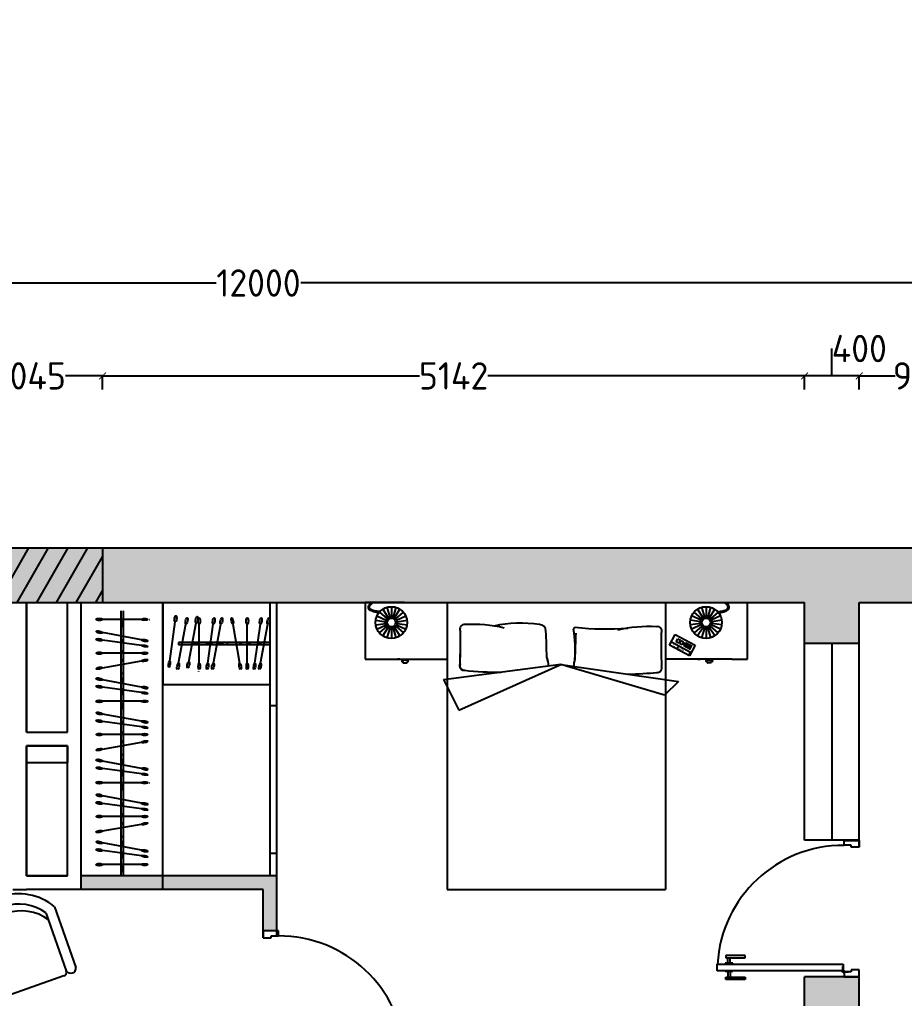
# Model space of a CAD drawing. Header units: inches. Extents: x -59797 to 874375, y -412711 to 5867.
# Drawn here: x -53303 to -46822, y -48256 to -41089 of the extents above; entities that cross this region are included whole.
import ezdxf

# ---------------------------------------------------------------- set-up
doc = ezdxf.new("R2010")
doc.units = ezdxf.units.IN
doc.header["$MEASUREMENT"] = 0
doc.layers.add('freecads.com', color=7, linetype='Continuous')
doc.styles.get("Standard").update_dxf_attribs({"font": 'GOST Common.ttf'})
doc.dimstyles.new('Copy of Standard', dxfattribs={"dimtxt": 120, "dimasz": 50, "dimexe": 0.18, "dimexo": 0.0625, "dimgap": 0.09, "dimtad": 0, "dimtih": 1, "dimtoh": 1, "dimdec": 0, "dimzin": 0, "dimdsep": 46, "dimtxsty": 'Standard', "dimblk": 'ARCHTICK', "dimcen": 0.09, "dimclrd": 250, "dimadec": 0, "dimazin": 0, "dimtfac": 1, "dimtdec": 0, "dimtofl": 0, "dimtmove": 0, "dimatfit": 3, "dimldrblk": 'ARCHTICK', "dimfxl": 100, "dimfxlon": 1, "dimtolj": 1, "dimtzin": 0, "dimarcsym": 0})

# ---------------------------------------------------------------- blocks, each defined once
blk = doc.blocks.new('_ArchTick')
at = {"color": 0, "linetype": 'ByBlock', "const_width": 0.15}
blk.add_lwpolyline([(-0.5, -0.5), (0.5, 0.5)], dxfattribs=at)
blk = doc.blocks.new('*D70')
at = {"color": 0, "lineweight": -2, "transparency": 16777216}
for p, q in [((-47153.5, -43797.8), (-47153.5, -43697.6)), ((-46245.9, -43797.8), (-46245.9, -43697.6))]:
    blk.add_line(p, q, dxfattribs=at)
at = {"color": 250, "lineweight": -2, "transparency": 16777216}
for p, q in [((-47153.5, -43697.8), (-46889.8, -43697.8)), ((-46245.9, -43697.8), (-46509.6, -43697.8))]:
    blk.add_line(p, q, dxfattribs=at)
at = {"layer": 'Defpoints', "color": 0, "transparency": 16777216}
for p in [(-47153.5, -43697.8), (-46245.9, -44957.8), (-47153.5, -45357.8)]:
    blk.add_point(p, dxfattribs=at)
at = {"color": 250, "lineweight": -2, "transparency": 16777216, "xscale": 50, "yscale": 50, "zscale": 50, "rotation": 180}
blk.add_blockref('_ArchTick', (-47153.5, -43697.8), dxfattribs=at)
at = {"color": 250, "lineweight": -2, "transparency": 16777216, "xscale": 50, "yscale": 50, "zscale": 50}
blk.add_blockref('_ArchTick', (-46245.9, -43697.8), dxfattribs=at)
at = {"color": 0, "transparency": 16777216, "insert": (-46699.7, -43697.8), "char_height": 200, "attachment_point": 5}
blk.add_mtext('\\A1;908', dxfattribs=at)
blk = doc.blocks.new('*D71')
at = {"color": 250, "lineweight": -2, "transparency": 16777216}
for p, q in [((-47353.5, -43697.8), (-47353.5, -43497.6)), ((-47353.5, -43497.6), (-47353.3, -43497.6)), ((-47153.5, -43697.8), (-47553.5, -43697.8))]:
    blk.add_line(p, q, dxfattribs=at)
at = {"color": 0, "lineweight": -2, "transparency": 16777216}
for p, q in [((-47553.5, -43797.8), (-47553.5, -43697.6)), ((-47153.5, -43797.8), (-47153.5, -43697.6))]:
    blk.add_line(p, q, dxfattribs=at)
at = {"layer": 'Defpoints', "color": 0, "transparency": 16777216}
for p in [(-47553.5, -43697.8), (-47553.5, -45357.8), (-47153.5, -45357.8)]:
    blk.add_point(p, dxfattribs=at)
at = {"color": 250, "lineweight": -2, "transparency": 16777216, "xscale": 50, "yscale": 50, "zscale": 50, "rotation": 180}
blk.add_blockref('_ArchTick', (-47553.5, -43697.8), dxfattribs=at)
at = {"color": 250, "lineweight": -2, "transparency": 16777216, "xscale": 50, "yscale": 50, "zscale": 50}
blk.add_blockref('_ArchTick', (-47153.5, -43697.8), dxfattribs=at)
at = {"color": 0, "transparency": 16777216, "insert": (-47153.2, -43497.6), "char_height": 200, "attachment_point": 5}
blk.add_mtext('\\A1;400', dxfattribs=at)
blk = doc.blocks.new('*D72')
at = {"color": 0, "lineweight": -2, "transparency": 16777216}
for p, q in [((-52695.3, -43797.8), (-52695.3, -43697.6)), ((-47553.5, -43797.8), (-47553.5, -43697.6))]:
    blk.add_line(p, q, dxfattribs=at)
at = {"color": 250, "lineweight": -2, "transparency": 16777216}
for p, q in [((-52695.3, -43697.8), (-50374.5, -43697.8)), ((-47553.5, -43697.8), (-49874.3, -43697.8))]:
    blk.add_line(p, q, dxfattribs=at)
at = {"layer": 'Defpoints', "color": 0, "transparency": 16777216}
for p in [(-52695.3, -43697.8), (-52695.3, -44957.8), (-47553.5, -45357.8)]:
    blk.add_point(p, dxfattribs=at)
at = {"color": 250, "lineweight": -2, "transparency": 16777216, "xscale": 50, "yscale": 50, "zscale": 50, "rotation": 180}
blk.add_blockref('_ArchTick', (-52695.3, -43697.8), dxfattribs=at)
at = {"color": 250, "lineweight": -2, "transparency": 16777216, "xscale": 50, "yscale": 50, "zscale": 50}
blk.add_blockref('_ArchTick', (-47553.5, -43697.8), dxfattribs=at)
at = {"color": 0, "transparency": 16777216, "insert": (-50124.4, -43697.8), "char_height": 200, "attachment_point": 5}
blk.add_mtext('\\A1;5142', dxfattribs=at)
blk = doc.blocks.new('*D73')
at = {"color": 0, "lineweight": -2, "transparency": 16777216}
for p, q in [((-53740.6, -43797.8), (-53740.6, -43697.6)), ((-52695.3, -43797.8), (-52695.3, -43697.6))]:
    blk.add_line(p, q, dxfattribs=at)
at = {"color": 250, "lineweight": -2, "transparency": 16777216}
for p, q in [((-53740.6, -43697.8), (-53468, -43697.8)), ((-52695.3, -43697.8), (-52967.8, -43697.8))]:
    blk.add_line(p, q, dxfattribs=at)
at = {"layer": 'Defpoints', "color": 0, "transparency": 16777216}
for p in [(-53740.6, -43697.8), (-53740.6, -44957.8), (-52695.3, -44957.8)]:
    blk.add_point(p, dxfattribs=at)
at = {"color": 250, "lineweight": -2, "transparency": 16777216, "xscale": 50, "yscale": 50, "zscale": 50, "rotation": 180}
blk.add_blockref('_ArchTick', (-53740.6, -43697.8), dxfattribs=at)
at = {"color": 250, "lineweight": -2, "transparency": 16777216, "xscale": 50, "yscale": 50, "zscale": 50}
blk.add_blockref('_ArchTick', (-52695.3, -43697.8), dxfattribs=at)
at = {"color": 0, "transparency": 16777216, "insert": (-53217.9, -43697.8), "char_height": 200, "attachment_point": 5}
blk.add_mtext('\\A1;1045', dxfattribs=at)
blk = doc.blocks.new('*D87')
at = {"color": 0, "lineweight": -2, "transparency": 16777216}
for p, q in [((-57553.5, -43117.7), (-57553.5, -43017.5)), ((-45553.5, -43117.7), (-45553.5, -43017.5))]:
    blk.add_line(p, q, dxfattribs=at)
at = {"color": 250, "lineweight": -2, "transparency": 16777216}
for p, q in [((-57553.5, -43017.7), (-51863.6, -43017.7)), ((-45553.5, -43017.7), (-51243.4, -43017.7))]:
    blk.add_line(p, q, dxfattribs=at)
at = {"layer": 'Defpoints', "color": 0, "transparency": 16777216}
for p in [(-45553.5, -43017.7), (-57553.5, -44957.8), (-45553.5, -44957.8)]:
    blk.add_point(p, dxfattribs=at)
at = {"color": 250, "lineweight": -2, "transparency": 16777216, "xscale": 50, "yscale": 50, "zscale": 50, "rotation": 180}
blk.add_blockref('_ArchTick', (-57553.5, -43017.7), dxfattribs=at)
at = {"color": 250, "lineweight": -2, "transparency": 16777216, "xscale": 50, "yscale": 50, "zscale": 50}
blk.add_blockref('_ArchTick', (-45553.5, -43017.7), dxfattribs=at)
at = {"color": 0, "transparency": 16777216, "insert": (-51553.5, -43017.7), "char_height": 200, "attachment_point": 5}
blk.add_mtext('\\A1;12000', dxfattribs=at)

msp = doc.modelspace()

# ---------------------------------------------------------------- hatches: boundary and pattern name
at = {"true_color": 0x636466}
h = msp.add_hatch(dxfattribs=at)
h.set_pattern_fill('ANSI31', color=251, scale=1000, angle=15)
h.set_pattern_definition([(60, (-131655.43, -14201.34), (-108.25318, 62.5), [])])
h.paths.add_polyline_path([(-41239.7, -39303.8), (-41768.7, -39303.8), (-42285, -39303.8), (-42285, -39703.8), (-41239.7, -39703.8)])
h.paths.add_polyline_path([(-48159.5, -53234.2), (-48155.2, -53233), (-48151.8, -53232.6), (-48147.8, -53232.5), (-48143.4, -53232.7), (-48138.9, -53233.3), (-48134.4, -53234.2), (-48130.1, -53235.4), (-48126.1, -53236.9), (-48121, -53239.3), (-48117, -53242.9), (-48116.7, -53246.2), (-48119.1, -53248), (-48121.6, -53249), (-48124.8, -53249.6), (-48128.5, -53249.9), (-48132.7, -53249.8), (-48137.2, -53249.4), (-48141.7, -53248.6), (-48146.2, -53247.6), (-48150.3, -53246.2), (-48155.9, -53243.9), (-48160.7, -53240.4), (-48161.9, -53237)])
edge = h.paths.add_edge_path()
edge.add_arc((-41369.7, -53365.3), 24.6, 180, 204.4618)
edge.add_arc((-41369.7, -53385.7), 24.6, 155.5382, 180)
edge.add_line((-41394.3, -53385.7), (-41394.3, -53365.3))
edge = h.paths.add_edge_path()
edge.add_arc((-41369.7, -53385.7), 24.6, 0, 24.4618)
edge.add_arc((-41369.7, -53365.3), 24.6, 335.5382, 360)
edge.add_line((-41345, -53365.3), (-41345, -53385.7))
at = {"true_color": 0x939598}
h = msp.add_hatch(color=252, dxfattribs=at)
h.dxf.hatch_style = 1
h.paths.add_polyline_path([(-53740.6, -44957.8), (-57153.5, -44957.8), (-57153.5, -45357.8), (-53740.6, -45357.8)])
h.paths.add_polyline_path([(-57153.5, -44957.8), (-57553.5, -44957.8), (-57553.5, -47924.2), (-57442.6, -47924.2), (-57153.5, -47924.2), (-57153.5, -45357.8)])
h.paths.add_polyline_path([(-57153.5, -49107.8), (-57153.5, -48924.2), (-57553.5, -48924.2), (-57553.5, -51257.8), (-53653.5, -51257.8), (-53653.5, -53357.8), (-53253.5, -53357.8), (-53253.5, -50007.8), (-53253.5, -49907.8), (-53253.5, -48957.8), (-53353.5, -48957.8), (-53353.5, -49255.1), (-53353.5, -50857.8), (-57153.5, -50857.8)])
h.paths.add_polyline_path([(-56053.5, -47357.8), (-56753.5, -47357.8), (-56753.5, -47457.8), (-56053.5, -47457.8)])
h.paths.add_polyline_path([(-47266, -53357.8), (-48632.6, -53357.8), (-49020.5, -53357.8), (-52695.3, -53357.8), (-52695.3, -53757.8), (-47266, -53757.8)])
h.paths.add_polyline_path([(-49952.3, -51312.5), (-50052.3, -51312.5), (-50052.3, -53357.8), (-49952.3, -53357.8)])
h.paths.add_polyline_path([(-51418.9, -50018.6), (-51518.9, -50018.6), (-51518.9, -50072.8), (-53253.5, -50072.8), (-53253.5, -50172.8), (-51418.9, -50172.8)])
h.paths.add_polyline_path([(-47553.5, -48857.8), (-51418.9, -48857.8), (-51418.9, -48760.8), (-51518.9, -48760.8), (-51518.9, -49020.3), (-51418.9, -49020.3), (-51418.9, -48995.8), (-51418.9, -48957.8), (-47553.5, -48957.8)])
h.paths.add_polyline_path([(-47153.5, -48557.8), (-47153.5, -48097.1), (-47264.4, -48097.1), (-47553.5, -48097.1), (-47553.5, -48857.8), (-47553.5, -48957.8), (-47153.5, -48957.8)])
h = msp.add_hatch(color=252, dxfattribs=at)
h.dxf.hatch_style = 1
h.paths.add_polyline_path([(-52695.3, -44957.8), (-53653.5, -44957.8), (-53740.6, -44957.8), (-53740.6, -45357.8), (-53653.5, -45357.8), (-52695.3, -45357.8)])
at = {"true_color": 0x636466}
h = msp.add_hatch(dxfattribs=at)
h.set_pattern_fill('ANSI31', color=251, scale=1000, angle=15)
h.set_pattern_definition([(60, (-57159.88, -28255.32), (-108.2532, 62.5), [])])
h.paths.add_polyline_path([(-52695.3, -44957.8), (-53653.5, -44957.8), (-53740.6, -44957.8), (-53740.6, -45357.8), (-53653.5, -45357.8), (-52695.3, -45357.8)])
at = {"true_color": 0x939598}
h = msp.add_hatch(color=252, dxfattribs=at)
h.dxf.hatch_style = 1
h.paths.add_polyline_path([(-52695.3, -44957.8), (-52695.3, -45357.8), (-47553.5, -45357.8), (-47553.5, -45655.6), (-47153.5, -45655.6), (-47153.5, -45357.8), (-46245.9, -45357.8), (-46245.9, -44957.8)])
h = msp.add_hatch(color=252, dxfattribs=at)
h.dxf.hatch_style = 1
h.paths.add_polyline_path([(-51418.9, -47357.8), (-52253.5, -47357.8), (-52253.5, -47457.8), (-51518.9, -47457.8), (-51518.9, -47762.4), (-51418.9, -47762.4)])
h.paths.add_polyline_path([(-52253.5, -47357.8), (-52853.5, -47357.8), (-52853.5, -47457.8), (-52253.5, -47457.8)])

# ---------------------------------------------------------------- linework, layer by layer
for p, q in [((-53653.5, -44957.8), (-45553.5, -44957.8)), ((-52695.3, -44957.8), (-52695.3, -45357.8)), ((-53653.5, -45357.8), (-47553.5, -45357.8)), ((-53253.5, -45357.8), (-53253.5, -46307.8)), ((-53253.5, -46307.8), (-53253.5, -45357.8)), ((-52953.5, -46307.8), (-52953.5, -45357.8)), ((-52853.5, -47457.8), (-52853.5, -45357.8)), ((-52253.5, -47457.8), (-52253.5, -45357.8)), ((-50483.2, -45357.8), (-48559.6, -45357.8)), ((-50283.2, -45357.8), (-48359.6, -45357.8)), ((-48359.6, -45357.8), (-47971.7, -45357.8)), ((-47553.5, -47097.1), (-47553.5, -45357.8)), ((-47153.5, -45357.8), (-45653.5, -45357.8)), ((-47153.5, -47148.7), (-47153.5, -45357.8)), ((-50667.7, -45427.8), (-50611.8, -45476.3)), ((-50642.8, -45406.2), (-50602.8, -45468.4)), ((-50612.7, -45392.5), (-50591.9, -45463.5)), ((-50580.1, -45387.8), (-50580.1, -45461.8)), ((-50580.1, -45387.8), (-50580.1, -45461.8)), ((-50547.4, -45392.5), (-50568.2, -45463.5)), ((-50557.4, -45468.4), (-50517.4, -45406.2)), ((-50548.3, -45476.3), (-50492.4, -45427.8)), ((-48306.7, -45476.3), (-48362.6, -45427.8)), ((-48306.7, -45476.3), (-48362.6, -45427.8)), ((-48297.6, -45468.4), (-48337.6, -45406.2)), ((-48297.6, -45468.4), (-48337.6, -45406.2)), ((-48307.6, -45392.5), (-48286.7, -45463.5)), ((-48307.6, -45392.5), (-48286.7, -45463.5)), ((-48274.9, -45387.8), (-48274.9, -45461.8)), ((-48274.9, -45387.8), (-48274.9, -45461.8)), ((-48274.9, -45387.8), (-48274.9, -45461.8)), ((-48274.9, -45387.8), (-48274.9, -45461.8)), ((-48242.2, -45392.5), (-48263.1, -45463.5)), ((-48242.2, -45392.5), (-48263.1, -45463.5)), ((-48212.2, -45406.2), (-48252.2, -45468.4)), ((-48212.2, -45406.2), (-48252.2, -45468.4)), ((-48187.2, -45427.8), (-48243.2, -45476.3)), ((-48187.2, -45427.8), (-48243.2, -45476.3)), ((-50694.9, -45487.3), (-50621.7, -45497.8)), ((-50694.9, -45520.3), (-50621.7, -45509.8)), ((-50685.6, -45455.6), (-50618.3, -45486.3)), ((-50610.5, -45497.1), (-50620.6, -45492.6)), ((-50608.3, -45490.7), (-50619.4, -45488.9)), ((-50563.6, -45477.3), (-50554, -45470.8)), ((-50556, -45484), (-50550, -45474.4)), ((-50541.8, -45486.3), (-50474.6, -45455.6)), ((-50538.5, -45497.8), (-50465.3, -45487.3)), ((-50538.5, -45509.8), (-50465.3, -45520.3)), ((-48316.5, -45497.8), (-48389.7, -45487.3)), ((-48316.5, -45497.8), (-48389.7, -45487.3)), ((-48316.5, -45509.8), (-48389.7, -45520.3)), ((-48316.5, -45509.8), (-48389.7, -45520.3)), ((-48313.1, -45486.3), (-48380.4, -45455.6)), ((-48313.1, -45486.3), (-48380.4, -45455.6)), ((-48298.9, -45484), (-48305, -45474.4)), ((-48298.9, -45484), (-48305, -45474.4)), ((-48291.4, -45477.3), (-48301, -45470.8)), ((-48291.4, -45477.3), (-48301, -45470.8)), ((-48246.6, -45490.7), (-48235.6, -45488.9)), ((-48246.6, -45490.7), (-48235.6, -45488.9)), ((-48244.5, -45497.1), (-48234.4, -45492.6)), ((-48244.5, -45497.1), (-48234.4, -45492.6)), ((-48169.4, -45455.6), (-48236.7, -45486.3)), ((-48169.4, -45455.6), (-48236.7, -45486.3)), ((-48160.1, -45487.3), (-48233.3, -45497.8)), ((-48160.1, -45487.3), (-48233.3, -45497.8)), ((-48160.1, -45520.3), (-48233.3, -45509.8)), ((-48160.1, -45520.3), (-48233.3, -45509.8)), ((-50685.6, -45552), (-50618.3, -45521.2)), ((-50667.7, -45579.7), (-50611.8, -45531.3)), ((-50642.8, -45601.4), (-50602.8, -45539.1)), ((-50591.9, -45544.1), (-50612.7, -45615.1)), ((-50585.7, -45534.4), (-50585.6, -45545.4)), ((-50578.5, -45534.9), (-50581.3, -45545.8)), ((-50580.1, -45545.8), (-50580.1, -45619.8)), ((-50580.1, -45545.8), (-50580.1, -45619.8)), ((-50568.2, -45544.1), (-50547.4, -45615.1)), ((-50557.4, -45539.1), (-50517.4, -45601.4)), ((-50548.3, -45531.3), (-50492.4, -45579.7)), ((-50541.8, -45521.2), (-50474.6, -45552)), ((-48313.1, -45521.2), (-48380.4, -45552)), ((-48313.1, -45521.2), (-48380.4, -45552)), ((-48306.7, -45531.3), (-48362.6, -45579.7)), ((-48306.7, -45531.3), (-48362.6, -45579.7)), ((-48297.6, -45539.1), (-48337.6, -45601.4)), ((-48297.6, -45539.1), (-48337.6, -45601.4)), ((-48286.7, -45544.1), (-48307.6, -45615.1)), ((-48286.7, -45544.1), (-48307.6, -45615.1)), ((-48276.5, -45534.9), (-48273.7, -45545.8)), ((-48276.5, -45534.9), (-48273.7, -45545.8)), ((-48274.9, -45545.8), (-48274.9, -45619.8)), ((-48274.9, -45545.8), (-48274.9, -45619.8)), ((-48274.9, -45545.8), (-48274.9, -45619.8)), ((-48274.9, -45545.8), (-48274.9, -45619.8)), ((-48269.2, -45534.4), (-48269.3, -45545.4)), ((-48269.2, -45534.4), (-48269.3, -45545.4)), ((-48263.1, -45544.1), (-48242.2, -45615.1)), ((-48263.1, -45544.1), (-48242.2, -45615.1)), ((-48212.2, -45601.4), (-48252.2, -45539.1)), ((-48212.2, -45601.4), (-48252.2, -45539.1)), ((-48187.2, -45579.7), (-48243.2, -45531.3)), ((-48187.2, -45579.7), (-48243.2, -45531.3)), ((-48169.4, -45552), (-48236.7, -45521.2)), ((-48169.4, -45552), (-48236.7, -45521.2)), ((-48542.6, -45670.2), (-48500.9, -45591.4)), ((-48542.6, -45670.2), (-48500.9, -45591.4)), ((-48529.6, -45645.7), (-48384.3, -45722.7)), ((-48529.6, -45645.7), (-48384.3, -45722.7)), ((-48500.9, -45591.4), (-48355.5, -45668.5)), ((-48500.9, -45591.4), (-48355.5, -45668.5)), ((-48493.4, -45645.8), (-48481.7, -45623.7)), ((-48493.4, -45645.8), (-48481.7, -45623.7)), ((-48475.1, -45655.6), (-48493.4, -45645.8)), ((-48475.1, -45655.6), (-48493.4, -45645.8)), ((-48481.7, -45623.7), (-48463.3, -45633.4)), ((-48481.7, -45623.7), (-48463.3, -45633.4)), ((-48463.3, -45633.4), (-48475.1, -45655.6)), ((-48463.3, -45633.4), (-48475.1, -45655.6)), ((-48469.8, -45658.4), (-48458, -45636.2)), ((-48469.8, -45658.4), (-48458, -45636.2)), ((-48458, -45636.2), (-48439.6, -45645.9)), ((-48458, -45636.2), (-48439.6, -45645.9)), ((-48439.6, -45645.9), (-48451.4, -45668.1)), ((-48439.6, -45645.9), (-48451.4, -45668.1)), ((-48437.1, -45675.7), (-48425.4, -45653.5)), ((-48437.1, -45675.7), (-48425.4, -45653.5)), ((-48377.4, -45679), (-48425.4, -45653.5)), ((-48377.4, -45679), (-48425.4, -45653.5)), ((-47553.5, -45655.6), (-47153.5, -45655.6)), ((-47353.5, -45655.6), (-47353.5, -47097.1)), ((-48397.3, -45747.3), (-48542.6, -45670.2)), ((-48397.3, -45747.3), (-48542.6, -45670.2)), ((-48451.4, -45668.1), (-48469.8, -45658.4)), ((-48451.4, -45668.1), (-48469.8, -45658.4)), ((-48389.1, -45701.1), (-48437.1, -45675.7)), ((-48389.1, -45701.1), (-48437.1, -45675.7)), ((-48387.1, -45697.3), (-48435.1, -45671.8)), ((-48387.1, -45697.3), (-48435.1, -45671.8)), ((-48385.2, -45693.7), (-48433.2, -45668.3)), ((-48385.2, -45693.7), (-48433.2, -45668.3)), ((-48384, -45691.4), (-48432, -45666)), ((-48384, -45691.4), (-48432, -45666)), ((-48382.6, -45688.8), (-48430.6, -45663.4)), ((-48382.6, -45688.8), (-48430.6, -45663.4)), ((-48381, -45685.8), (-48429, -45660.4)), ((-48381, -45685.8), (-48429, -45660.4)), ((-48378.8, -45681.6), (-48426.8, -45656.1)), ((-48378.8, -45681.6), (-48426.8, -45656.1)), ((-48355.5, -45668.5), (-48397.3, -45747.3)), ((-48355.5, -45668.5), (-48397.3, -45747.3)), ((-50769, -45772.8), (-50285.8, -45772.8)), ((-50518.8, -45772.8), (-50536, -45772.8)), ((-50503.3, -45782.6), (-50503.3, -45788.3)), ((-50459.5, -45780.1), (-50500.8, -45780.1)), ((-50500.8, -45790.8), (-50496.3, -45790.8)), ((-50493.7, -45793.4), (-50493.7, -45797.6)), ((-50488.7, -45772.8), (-50488.7, -45780.1)), ((-50471.6, -45780.1), (-50471.6, -45772.8)), ((-50466.6, -45797.6), (-50466.6, -45790.8)), ((-50466.6, -45790.8), (-50459.5, -45790.8)), ((-50457, -45788.3), (-50457, -45782.6)), ((-48085.9, -45772.8), (-48569.2, -45772.8)), ((-48085.9, -45772.8), (-48569.2, -45772.8)), ((-48336.1, -45772.8), (-48319, -45772.8)), ((-48336.1, -45772.8), (-48319, -45772.8)), ((-48275.5, -45788.3), (-48275.5, -45782.6)), ((-48275.5, -45788.3), (-48275.5, -45782.6)), ((-48273, -45780.1), (-48231.7, -45780.1)), ((-48273, -45780.1), (-48231.7, -45780.1)), ((-48265.9, -45790.8), (-48273, -45790.8)), ((-48265.9, -45790.8), (-48273, -45790.8)), ((-48265.9, -45797.6), (-48265.9, -45790.8)), ((-48265.9, -45797.6), (-48265.9, -45790.8)), ((-48260.9, -45780.1), (-48260.9, -45772.8)), ((-48260.9, -45780.1), (-48260.9, -45772.8)), ((-48243.8, -45772.8), (-48243.8, -45780.1)), ((-48243.8, -45772.8), (-48243.8, -45780.1)), ((-48238.8, -45793.4), (-48238.8, -45797.6)), ((-48238.8, -45793.4), (-48238.8, -45797.6)), ((-48231.7, -45790.8), (-48236.2, -45790.8)), ((-48231.7, -45790.8), (-48236.2, -45790.8)), ((-48229.2, -45782.6), (-48229.2, -45788.3)), ((-48229.2, -45782.6), (-48229.2, -45788.3)), ((-50491.2, -45800.1), (-50469.1, -45800.1)), ((-49338.4, -45811.7), (-50199.2, -45924.6)), ((-50085.8, -46145.4), (-49338.4, -45811.7)), ((-48578.5, -46035.4), (-49338.4, -45811.7)), ((-49338.4, -45811.7), (-48477.7, -45934.8)), ((-48241.3, -45800.1), (-48263.4, -45800.1)), ((-48241.3, -45800.1), (-48263.4, -45800.1)), ((-50199.2, -45921.8), (-50085.8, -46145.4)), ((-48477.7, -45934.8), (-48578.5, -46035.4)), ((-53253.5, -46307.8), (-52953.5, -46307.8)), ((-53253.5, -46407.8), (-53253.5, -47357.8)), ((-53253.5, -47357.8), (-53253.5, -46407.8)), ((-52953.5, -47357.8), (-52953.5, -46407.8)), ((-53253.5, -46529.1), (-52953.5, -46529.1)), ((-47153.5, -47097.1), (-47553.5, -47097.1)), ((-53253.5, -47357.8), (-52953.5, -47357.8)), ((-50171.6, -47457.8), (-48571.6, -47457.8)), ((-47153.5, -48557.8), (-47153.5, -48047.2)), ((-47553.5, -48857.8), (-47553.5, -48097.1)), ((-47153.5, -48097.1), (-47553.5, -48097.1))]:
    msp.add_line(p, q)
at = {"color": 7}
for p, q in [((-52253.5, -45357.8), (-52253.5, -45957.8)), ((-51468.9, -47357.8), (-51468.9, -45357.8)), ((-51418.9, -47357.8), (-51418.9, -45357.8)), ((-51418.9, -47357.8), (-51418.9, -45357.8)), ((-50771.6, -45357.8), (-50771.6, -45772.8)), ((-50483.2, -45357.8), (-50771.6, -45357.8)), ((-50171.6, -45357.8), (-50171.6, -46020.3)), ((-50171.6, -45357.8), (-50171.6, -47457.8)), ((-48571.6, -45357.8), (-48571.6, -47457.8)), ((-47971.7, -45772.8), (-47971.7, -45357.8)), ((-50771.6, -45772.8), (-50769, -45772.8)), ((-50771.6, -45772.8), (-50171.6, -45772.8)), ((-50769, -45772.8), (-50769, -45772.8)), ((-48157.3, -45772.8), (-48571.7, -45772.8)), ((-48157.3, -45772.8), (-48571.7, -45772.8)), ((-48085.9, -45772.8), (-47971.7, -45772.8)), ((-48085.9, -45772.8), (-47971.7, -45772.8)), ((-52253.5, -45957.8), (-51468.9, -45957.8)), ((-51468.9, -46111), (-51418.9, -46111)), ((-51468.9, -47192.1), (-51418.9, -47192.1)), ((-52953.5, -47357.8), (-53253.5, -47357.8)), ((-51418.9, -47357.8), (-52853.5, -47357.8)), ((-51418.9, -47799), (-51418.9, -47357.8)), ((-53353.5, -47457.8), (-53253.5, -47457.8)), ((-51518.9, -47457.8), (-53253.5, -47457.8)), ((-51518.9, -47812.4), (-51518.9, -47457.8))]:
    msp.add_line(p, q, dxfattribs=at)
at = {"color": 7, "lineweight": 30}
for p, q in [((-53253.5, -46407.8), (-52953.5, -46407.8)), ((-53253.5, -46407.8), (-53253.5, -46529.1)), ((-52953.5, -46407.8), (-52953.5, -46529.1))]:
    msp.add_line(p, q, dxfattribs=at)
at = {"color": 18, "ltscale": 0.03, "true_color": 0x000000}
for p, q in [((-53046.6, -47585.5), (-52890.4, -48028.8)), ((-52979.5, -48091.9), (-53441.7, -48254.7))]:
    msp.add_line(p, q, dxfattribs=at)
at = {"color": 18, "true_color": 0x000000}
msp.add_line((-53110.2, -47630.7), (-52961.2, -48053.7), dxfattribs=at)
at = {"color": 0}
for points in [[(-51881.1, -45357.8), (-51862.2, -45357.8)], [(-52562.9, -45418.8), (-52562.9, -45562.2)], [(-52544.1, -45418.8), (-52544.1, -45562.2)], [(-52409.3, -45480.9), (-52697, -45480.9)], [(-52562.9, -45495.8), (-52544.1, -45495.8)], [(-52562.9, -45500.7), (-52544.1, -45500.7)], [(-52562.9, -45510.5), (-52544.1, -45510.5)], [(-52203.4, -45786.3), (-52163.8, -45498.7)], [(-52063.6, -45792.8), (-52010.1, -45505.2)], [(-52409.3, -45631.5), (-52697, -45578.1)], [(-52562.9, -45520.3), (-52544.1, -45520.3)], [(-52562.9, -45530.1), (-52544.1, -45530.1)], [(-52562.9, -45562.2), (-52562.9, -46162.2)], [(-52544.1, -45562.2), (-52544.1, -46162.2)], [(-52138.3, -45802.6), (-52084.8, -45515)], [(-51987.6, -45802.6), (-51987.6, -45515)], [(-51923.9, -45802.6), (-51884.3, -45515)], [(-51882.7, -45802.6), (-51829.3, -45515)], [(-51741.3, -45515), (-51692, -45802.6)], [(-51635.5, -45802.6), (-51635.5, -45515)], [(-51579.4, -45802.6), (-51539.8, -45515)], [(-51538.3, -45802.6), (-51484.8, -45515)], [(-52409.3, -45672.7), (-52697, -45633)], [(-52562.9, -45631.8), (-52544.1, -45631.8)], [(-52562.9, -45641.6), (-52544.1, -45641.6)], [(-52068.9, -45649), (-52138.5, -45649)], [(-52138.5, -45649), (-52138.5, -45667.8)], [(-51468.9, -45649), (-52068.9, -45649)], [(-52036.9, -45649), (-52036.9, -45667.8)], [(-52027, -45649), (-52027, -45667.8)], [(-52017.2, -45649), (-52017.2, -45667.8)], [(-52007.4, -45649), (-52007.4, -45667.8)], [(-52002.5, -45649), (-52002.5, -45667.8)], [(-51935.5, -45649), (-51935.5, -45667.8)], [(-51925.5, -45649), (-51925.5, -45667.8)], [(-51913.5, -45649), (-51913.5, -45667.8)], [(-51911.5, -45649), (-51911.5, -45667.8)], [(-51901.5, -45649), (-51901.5, -45667.8)], [(-51895.5, -45649), (-51895.5, -45667.8)], [(-51853.5, -45649), (-51853.5, -45667.8)], [(-51845.5, -45649), (-51845.5, -45667.8)], [(-51836.4, -45649), (-51836.4, -45667.8)], [(-51825.6, -45649), (-51825.6, -45667.8)], [(-51817.6, -45649), (-51817.6, -45667.8)], [(-51782.4, -45649), (-51782.4, -45667.8)], [(-51690.7, -45649), (-51690.7, -45667.8)], [(-51680.9, -45649), (-51680.9, -45667.8)], [(-51623.6, -45649), (-51623.6, -45667.8)], [(-51617, -45649), (-51617, -45667.8)], [(-51548.3, -45649), (-51548.3, -45667.8)], [(-51538.5, -45649), (-51538.5, -45667.8)], [(-52562.9, -45710.3), (-52544.1, -45710.3)], [(-52562.9, -45716.9), (-52544.1, -45716.9)], [(-52068.9, -45667.8), (-52138.5, -45667.8)], [(-51468.9, -45667.8), (-52068.9, -45667.8)], [(-52409.3, -45728.8), (-52697, -45728.8)], [(-52697, -45834.6), (-52409.3, -45785.2)], [(-52562.9, -45774.1), (-52544.1, -45774.1)], [(-52562.9, -45784), (-52544.1, -45784)], [(-52409.3, -45976), (-52697, -45922.5)], [(-52562.9, -45875.6), (-52544.1, -45875.6)], [(-52562.9, -45910.8), (-52544.1, -45910.8)], [(-52562.9, -45918.8), (-52544.1, -45918.8)], [(-52562.9, -45929.6), (-52544.1, -45929.6)], [(-52562.9, -45938.8), (-52544.1, -45938.8)], [(-52409.3, -46017.1), (-52697, -45977.5)], [(-52562.9, -45946.8), (-52544.1, -45946.8)], [(-52562.9, -45988.8), (-52544.1, -45988.8)], [(-52562.9, -45994.8), (-52544.1, -45994.8)], [(-52562.9, -46004.8), (-52544.1, -46004.8)], [(-52562.9, -46006.8), (-52544.1, -46006.8)], [(-52409.3, -46080.9), (-52697, -46080.9)], [(-52562.9, -46018.8), (-52544.1, -46018.8)], [(-52562.9, -46028.8), (-52544.1, -46028.8)], [(-52562.9, -46095.8), (-52544.1, -46095.8)], [(-52562.9, -46100.7), (-52544.1, -46100.7)], [(-52562.9, -46110.5), (-52544.1, -46110.5)], [(-52562.9, -46120.3), (-52544.1, -46120.3)], [(-52562.9, -46130.1), (-52544.1, -46130.1)], [(-52409.3, -46227.2), (-52697, -46173.7)], [(-52409.3, -46268.3), (-52697, -46228.7)], [(-52562.9, -46157.8), (-52562.9, -46757.8)], [(-52562.9, -46227.4), (-52544.1, -46227.4)], [(-52544.1, -46157.8), (-52544.1, -46757.8)], [(-52562.9, -46237.2), (-52544.1, -46237.2)], [(-52409.3, -46324.4), (-52697, -46324.4)], [(-52562.9, -46305.9), (-52544.1, -46305.9)], [(-52562.9, -46312.5), (-52544.1, -46312.5)], [(-52562.9, -46369.8), (-52544.1, -46369.8)], [(-52697, -46430.2), (-52409.3, -46380.8)], [(-52562.9, -46379.6), (-52544.1, -46379.6)], [(-52562.9, -46471.3), (-52544.1, -46471.3)], [(-52562.9, -46506.4), (-52544.1, -46506.4)], [(-52562.9, -46514.4), (-52544.1, -46514.4)], [(-52409.3, -46571.6), (-52697, -46518.2)], [(-52409.3, -46612.8), (-52697, -46573.1)], [(-52562.9, -46525.2), (-52544.1, -46525.2)], [(-52562.9, -46534.4), (-52544.1, -46534.4)], [(-52562.9, -46542.4), (-52544.1, -46542.4)], [(-52562.9, -46584.4), (-52544.1, -46584.4)], [(-52562.9, -46590.4), (-52544.1, -46590.4)], [(-52562.9, -46600.4), (-52544.1, -46600.4)], [(-52562.9, -46602.4), (-52544.1, -46602.4)], [(-52562.9, -46614.4), (-52544.1, -46614.4)], [(-52562.9, -46624.4), (-52544.1, -46624.4)], [(-52409.3, -46676.5), (-52697, -46676.5)], [(-52562.9, -46691.4), (-52544.1, -46691.4)], [(-52562.9, -46696.3), (-52544.1, -46696.3)], [(-52562.9, -46706.1), (-52544.1, -46706.1)], [(-52562.9, -46715.9), (-52544.1, -46715.9)], [(-52562.9, -46725.8), (-52544.1, -46725.8)], [(-52409.3, -46827.2), (-52697, -46773.7)], [(-52562.9, -46757.8), (-52562.9, -47357.8)], [(-52544.1, -46757.8), (-52544.1, -47357.8)], [(-52409.3, -46868.3), (-52697, -46828.7)], [(-52562.9, -46827.4), (-52544.1, -46827.4)], [(-52562.9, -46837.2), (-52544.1, -46837.2)], [(-52409.3, -46924.4), (-52697, -46924.4)], [(-52562.9, -46905.9), (-52544.1, -46905.9)], [(-52562.9, -46912.5), (-52544.1, -46912.5)], [(-52697, -47030.2), (-52409.3, -46980.8)], [(-52562.9, -46969.8), (-52544.1, -46969.8)], [(-52562.9, -46979.6), (-52544.1, -46979.6)], [(-52562.9, -47071.3), (-52544.1, -47071.3)], [(-52409.3, -47171.6), (-52697, -47118.2)], [(-52562.9, -47106.4), (-52544.1, -47106.4)], [(-52562.9, -47114.4), (-52544.1, -47114.4)], [(-52562.9, -47125.2), (-52544.1, -47125.2)], [(-52562.9, -47134.4), (-52544.1, -47134.4)], [(-52562.9, -47142.4), (-52544.1, -47142.4)], [(-52409.3, -47212.8), (-52697, -47173.1)], [(-52562.9, -47184.4), (-52544.1, -47184.4)], [(-52562.9, -47190.4), (-52544.1, -47190.4)], [(-52562.9, -47200.4), (-52544.1, -47200.4)], [(-52562.9, -47202.4), (-52544.1, -47202.4)], [(-52562.9, -47214.4), (-52544.1, -47214.4)], [(-52562.9, -47224.4), (-52544.1, -47224.4)], [(-52409.3, -47276.5), (-52697, -47276.5)], [(-52562.9, -47291.4), (-52544.1, -47291.4)], [(-52562.9, -47296.3), (-52544.1, -47296.3)], [(-52562.9, -47306.1), (-52544.1, -47306.1)], [(-52562.9, -47315.9), (-52544.1, -47315.9)], [(-52562.9, -47325.8), (-52544.1, -47325.8)]]:
    msp.add_lwpolyline(points, dxfattribs=at)
for centre, radius in [((-50580.1, -45503.8), 116), ((-48274.9, -45503.8), 116), ((-48274.9, -45503.8), 116), ((-50580.1, -45503.8), 42), ((-50580.1, -45503.8), 31.1), ((-48274.9, -45503.8), 42), ((-48274.9, -45503.8), 42), ((-48274.9, -45503.8), 31.1), ((-48274.9, -45503.8), 31.1)]:
    msp.add_circle(centre, radius)
for centre, radius, start, end in [((-49633.8, -46438.8), 929.8, 81.47023, 102.10326), ((-49633.8, -46438.8), 929.8, 81.47023, 102.10326), ((-50046, -45551.8), 33.1, 78.72779, 211.6095), ((-50046, -45551.8), 33.1, 78.72779, 211.6095), ((-53486.9, -45651.2), 3412.8, 357.43333, 1.40375), ((-53486, -45652.8), 3412.8, 357.43333, 1.40375), ((-49984.6, -46549.8), 1032, 77.05638, 93.04883), ((-49984.6, -46549.8), 1032, 77.05638, 93.04883), ((-49495.9, -45567), 47.7, 0, 90), ((-49495.9, -45567), 47.7, 0, 90), ((-55118.2, -45847.7), 5676.9, 0.91256, 2.83406), ((-55118.2, -45847.7), 5676.9, 0.91256, 2.83406), ((-49200.7, -45580.4), 52.9, 128.22652, 148.49477), ((-50170.3, -45705), 936.9, 355.87807, 9.3556), ((-43559.6, -45862.8), 5676.9, 177.16594, 179.08744), ((-49006.9, -43347.9), 2202.6, 264.09622, 274.11018), ((-48693.2, -46564.9), 1032, 86.95117, 102.94362), ((-48693.2, -46564.9), 1032, 86.95117, 102.94362), ((-48631.8, -45566.9), 33.1, 328.3905, 101.27221), ((-48631.8, -45566.9), 33.1, 328.3905, 101.27221), ((-45191.8, -45667.9), 3412.8, 178.59625, 182.56667), ((-48484.1, -45690.6), 1.49, 90, 270), ((-48484.1, -45690.6), 1.49, 270, 90), ((-48479.5, -45683.1), 1.49, 90, 270), ((-48479.5, -45683.1), 1.49, 270, 90), ((-48395, -45728.5), 1.49, 90, 270), ((-48395, -45728.5), 1.49, 90, 270), ((-48395, -45728.5), 1.49, 270, 90), ((-48395, -45728.5), 1.49, 270, 90), ((-50500.8, -45782.6), 2.54, 90, 180), ((-50500.8, -45788.3), 2.54, 180, 270), ((-50496.3, -45793.4), 2.54, 0, 90), ((-50491.2, -45797.6), 2.54, 180, 270), ((-50469.1, -45797.6), 2.54, 270, 0), ((-50459.5, -45782.6), 2.54, 0, 90), ((-50459.5, -45788.3), 2.54, 270, 0), ((-49504.2, -45785.4), 68.3, 2.66977, 24.37437), ((-49726.1, -45853.7), 300.1, 5.86257, 18.75888), ((-49111.6, -45819.6), 132.9, 159.16323, 182.37479), ((-49173.6, -45800.6), 68.3, 155.62563, 177.33023), ((-48400.3, -45737.9), 1.49, 90, 270), ((-48400.3, -45737.9), 1.49, 90, 270), ((-48400.3, -45737.9), 1.49, 270, 90), ((-48400.3, -45737.9), 1.49, 270, 90), ((-48273, -45782.6), 2.54, 90, 180), ((-48273, -45782.6), 2.54, 90, 180), ((-48273, -45788.3), 2.54, 180, 270), ((-48273, -45788.3), 2.54, 180, 270), ((-48263.4, -45797.6), 2.54, 180, 270), ((-48263.4, -45797.6), 2.54, 180, 270), ((-48241.3, -45797.6), 2.54, 270, 0), ((-48241.3, -45797.6), 2.54, 270, 0), ((-48236.2, -45793.4), 2.54, 90, 180), ((-48236.2, -45793.4), 2.54, 90, 180), ((-48231.7, -45782.6), 2.54, 0, 90), ((-48231.7, -45782.6), 2.54, 0, 90), ((-48231.7, -45788.3), 2.54, 270, 0), ((-48231.7, -45788.3), 2.54, 270, 0), ((-50046.2, -45817.9), 34.3, 156.10841, 279.65758), ((-50045.3, -45819.5), 34.3, 156.10841, 279.65758), ((-49772.9, -43211.8), 2655.9, 264.11391, 269.91574), ((-49772.9, -43211.8), 2655.9, 264.11391, 269.91574), ((-48904.9, -43226.9), 2655.9, 271.28421, 275.88609), ((-48904.9, -43226.9), 2655.9, 271.28421, 275.88609), ((-48632.5, -45834.6), 34.3, 260.34242, 23.89159), ((-48632.5, -45834.6), 34.3, 260.34242, 23.89159)]:
    msp.add_arc(centre, radius, start, end)
at = {"color": 18, "ltscale": 0.03, "true_color": 0x000000}
for centre, radius, start, end in [((-53308.2, -47896.3), 406.3, 49.91399, 168.89351), ((-52989.5, -48063.7), 30, 289.40375, 19.40375), ((-52928.6, -48033.3), 38.4, 212.08413, 6.72337)]:
    msp.add_arc(centre, radius, start, end, dxfattribs=at)
at = {"color": 18, "true_color": 0x000000}
for centre in [(-53308.2, -47896.3), (-53290.6, -47946.3)]:
    msp.add_arc(centre, 331.3, 53.28562, 165.52187, dxfattribs=at)
at = {"color": 0}
for centre, major_axis, ratio in [((-52719.4, -45480.9), (22.4, 0), 0.343682), ((-52386.9, -45480.9), (22.4, 0), 0.30303), ((-52160.7, -45476.3), (-3.1, -22.4), 0.344848), ((-52080.6, -45492.6), (-4.2, -22.4), 0.342238), ((-52006, -45482.8), (-4.2, -22.4), 0.342238), ((-51987.6, -45492.6), (0, -22.4), 0.343682), ((-51881.2, -45492.6), (-3.1, -22.4), 0.344848), ((-51825.1, -45492.6), (-4.2, -22.4), 0.342238), ((-51745.2, -45492.6), (3.8, -22.4), 0.291091), ((-51635.5, -45492.6), (0, -22.4), 0.343682), ((-51536.7, -45492.6), (-3.1, -22.4), 0.344848), ((-51480.6, -45492.6), (-4.2, -22.4), 0.342238), ((-52719.4, -45573.9), (22.4, -4.2), 0.342238), ((-52719.4, -45630), (22.4, -3.1), 0.344848), ((-52386.9, -45635.7), (22.4, -4.2), 0.321065), ((-52719.4, -45728.8), (22.4, 0), 0.343682), ((-52386.9, -45675.7), (22.4, -3.1), 0.274598), ((-52386.9, -45728.8), (22.4, 0), 0.30303), ((-52386.9, -45781.4), (22.4, 3.8), 0.291091), ((-52206.5, -45808.7), (-3.1, -22.4), 0.274598), ((-52067.8, -45815.2), (-4.2, -22.4), 0.321065), ((-52719.4, -45838.4), (22.4, 3.8), 0.291091), ((-52142.4, -45825), (-4.2, -22.4), 0.321065), ((-51987.6, -45825), (0, -22.4), 0.30303), ((-51927, -45825), (-3.1, -22.4), 0.274598), ((-51886.9, -45825), (-4.2, -22.4), 0.321065), ((-51688.1, -45825), (3.8, -22.4), 0.291091), ((-51635.5, -45825), (0, -22.4), 0.30303), ((-51582.5, -45825), (-3.1, -22.4), 0.274598), ((-51542.4, -45825), (-4.2, -22.4), 0.321065), ((-52719.4, -45918.4), (22.4, -4.2), 0.342238), ((-52719.4, -45974.4), (22.4, -3.1), 0.344848), ((-52386.9, -45980.2), (22.4, -4.2), 0.321065), ((-52386.9, -46020.2), (22.4, -3.1), 0.274598), ((-52719.4, -46080.9), (22.4, 0), 0.343682), ((-52386.9, -46080.9), (22.4, 0), 0.30303), ((-52719.4, -46169.5), (22.4, -4.2), 0.342238), ((-52719.4, -46225.6), (22.4, -3.1), 0.344848), ((-52386.9, -46231.3), (22.4, -4.2), 0.321065), ((-52386.9, -46271.4), (22.4, -3.1), 0.274598), ((-52719.4, -46324.4), (22.4, 0), 0.343682), ((-52386.9, -46377), (22.4, 3.8), 0.291091), ((-52386.9, -46324.4), (22.4, 0), 0.30303), ((-52719.4, -46434.1), (22.4, 3.8), 0.291091), ((-52719.4, -46514), (22.4, -4.2), 0.342238), ((-52719.4, -46570.1), (22.4, -3.1), 0.344848), ((-52386.9, -46575.8), (22.4, -4.2), 0.321065), ((-52386.9, -46615.8), (22.4, -3.1), 0.274598), ((-52719.4, -46676.5), (22.4, 0), 0.343682), ((-52386.9, -46676.5), (22.4, 0), 0.30303), ((-52719.4, -46769.5), (22.4, -4.2), 0.342238), ((-52719.4, -46825.6), (22.4, -3.1), 0.344848), ((-52386.9, -46831.3), (22.4, -4.2), 0.321065), ((-52386.9, -46871.4), (22.4, -3.1), 0.274598), ((-52719.4, -46924.4), (22.4, 0), 0.343682), ((-52386.9, -46924.4), (22.4, 0), 0.30303), ((-52386.9, -46977), (22.4, 3.8), 0.291091), ((-52719.4, -47034.1), (22.4, 3.8), 0.291091), ((-52719.4, -47114), (22.4, -4.2), 0.342238), ((-52719.4, -47170.1), (22.4, -3.1), 0.344848), ((-52386.9, -47175.8), (22.4, -4.2), 0.321065), ((-52386.9, -47215.8), (22.4, -3.1), 0.274598), ((-52719.4, -47276.5), (22.4, 0), 0.343682), ((-52386.9, -47276.5), (22.4, 0), 0.30303)]:
    msp.add_ellipse(centre, major_axis=major_axis, ratio=ratio, dxfattribs=at)
for points, knots in [([(-50669.8, -45430.2), (-50682.4, -45430.3), (-50695.9, -45429.8), (-50724.6, -45420.8), (-50742.6, -45414.1), (-50752.4, -45383), (-50741.6, -45371.7), (-50729.6, -45360.8), (-50727.9, -45359.3), (-50726.2, -45357.8)], [0.0077183, 0.0077183, 0.0077183, 0.0077183, 0.0428867, 0.0428867, 0.0785443, 0.0785443, 0.1084778, 0.1084778, 0.1132873, 0.1132873, 0.1132873, 0.1132873]), ([(-50669.8, -45422.2), (-50675.3, -45422.3), (-50680.8, -45422.2), (-50691.8, -45421.3), (-50697.4, -45420.5), (-50703.7, -45418.9), (-50704.3, -45418.7), (-50705.5, -45418.4), (-50706.2, -45418.2), (-50707, -45417.9), (-50707.2, -45417.9), (-50707.9, -45417.7), (-50708.3, -45417.5), (-50709.2, -45417.3), (-50709.6, -45417.1), (-50711, -45416.7), (-50711.8, -45416.4), (-50714.5, -45415.5), (-50716.3, -45414.8), (-50720.8, -45413), (-50723.5, -45411.8), (-50728.5, -45409), (-50730.8, -45407.5), (-50734.1, -45404.7), (-50735.3, -45403.4), (-50737.4, -45400.8), (-50738.3, -45399.4), (-50739.5, -45397), (-50739.8, -45396.2), (-50740.2, -45395.1), (-50740.2, -45395), (-50740.3, -45394.8), (-50740.3, -45394.6), (-50740.4, -45394.4), (-50740.5, -45394.3), (-50740.5, -45393.9), (-50740.6, -45393.7), (-50740.8, -45393), (-50740.8, -45392.5), (-50741, -45391.1), (-50741, -45390.2), (-50740.8, -45388.3), (-50740.6, -45387.4), (-50740, -45385.4), (-50739.5, -45384.5), (-50738.5, -45382.4), (-50737.9, -45381.4), (-50736.4, -45379.3), (-50735.6, -45378.2), (-50733.2, -45375.3), (-50731.4, -45373.4), (-50728.7, -45370.8), (-50727.9, -45370.1), (-50726.6, -45368.8), (-50726.1, -45368.3), (-50725, -45367.4), (-50724.5, -45366.9), (-50723, -45365.6), (-50722, -45364.7), (-50721, -45363.9)], [0.0077183, 0.0077183, 0.0077183, 0.0077183, 0.0231944, 0.0231944, 0.0386704, 0.0386704, 0.0402972, 0.0402972, 0.0420418, 0.0420418, 0.0425981, 0.0425981, 0.0437106, 0.0437106, 0.0448232, 0.0448232, 0.0470483, 0.0470483, 0.0514985, 0.0514985, 0.0585629, 0.0585629, 0.0656272, 0.0656272, 0.0705342, 0.0705342, 0.0754411, 0.0754411, 0.0781371, 0.0781371, 0.0784615, 0.0784615, 0.0788548, 0.0788548, 0.0792481, 0.0792481, 0.0800346, 0.0800346, 0.0816076, 0.0816076, 0.0850583, 0.0850583, 0.0885091, 0.0885091, 0.0919598, 0.0919598, 0.0954105, 0.0954105, 0.0988612, 0.0988612, 0.1048106, 0.1048106, 0.1072842, 0.1072842, 0.1088379, 0.1088379, 0.1103916, 0.1103916, 0.1132873, 0.1132873, 0.1132873, 0.1132873]), ([(-48185.2, -45430.2), (-48172.5, -45430.3), (-48159.1, -45429.8), (-48130.4, -45420.8), (-48112.3, -45414.1), (-48102.6, -45383), (-48113.4, -45371.7), (-48125.3, -45360.8), (-48127, -45359.3), (-48128.8, -45357.8)], [0.0077183, 0.0077183, 0.0077183, 0.0077183, 0.0428867, 0.0428867, 0.0785443, 0.0785443, 0.1084778, 0.1084778, 0.1132873, 0.1132873, 0.1132873, 0.1132873]), ([(-48185.2, -45430.2), (-48172.5, -45430.3), (-48159.1, -45429.8), (-48130.4, -45420.8), (-48112.3, -45414.1), (-48102.6, -45383), (-48113.4, -45371.7), (-48125.3, -45360.8), (-48127, -45359.3), (-48128.8, -45357.8)], [0.0077183, 0.0077183, 0.0077183, 0.0077183, 0.0428867, 0.0428867, 0.0785443, 0.0785443, 0.1084778, 0.1084778, 0.1132873, 0.1132873, 0.1132873, 0.1132873]), ([(-48185.2, -45422.2), (-48179.7, -45422.3), (-48174.2, -45422.2), (-48163.1, -45421.3), (-48157.6, -45420.5), (-48151.3, -45418.9), (-48150.7, -45418.7), (-48149.4, -45418.4), (-48148.8, -45418.2), (-48147.9, -45417.9), (-48147.7, -45417.9), (-48147.1, -45417.7), (-48146.7, -45417.5), (-48145.8, -45417.3), (-48145.3, -45417.1), (-48144, -45416.7), (-48143.1, -45416.4), (-48140.5, -45415.5), (-48138.7, -45414.8), (-48134.1, -45413), (-48131.4, -45411.8), (-48126.5, -45409), (-48124.2, -45407.5), (-48120.9, -45404.7), (-48119.7, -45403.4), (-48117.5, -45400.8), (-48116.6, -45399.4), (-48115.5, -45397), (-48115.1, -45396.2), (-48114.8, -45395.1), (-48114.7, -45395), (-48114.7, -45394.8), (-48114.6, -45394.6), (-48114.6, -45394.4), (-48114.5, -45394.3), (-48114.4, -45393.9), (-48114.4, -45393.7), (-48114.2, -45393), (-48114.1, -45392.5), (-48114, -45391.1), (-48114, -45390.2), (-48114.2, -45388.3), (-48114.4, -45387.4), (-48115, -45385.4), (-48115.4, -45384.5), (-48116.5, -45382.4), (-48117.1, -45381.4), (-48118.5, -45379.3), (-48119.4, -45378.2), (-48121.8, -45375.3), (-48123.6, -45373.4), (-48126.3, -45370.8), (-48127.1, -45370.1), (-48128.4, -45368.8), (-48128.9, -45368.3), (-48129.9, -45367.4), (-48130.5, -45366.9), (-48132, -45365.6), (-48133, -45364.7), (-48134, -45363.9)], [0.0077183, 0.0077183, 0.0077183, 0.0077183, 0.0231944, 0.0231944, 0.0386704, 0.0386704, 0.0402972, 0.0402972, 0.0420418, 0.0420418, 0.0425981, 0.0425981, 0.0437106, 0.0437106, 0.0448232, 0.0448232, 0.0470483, 0.0470483, 0.0514985, 0.0514985, 0.0585629, 0.0585629, 0.0656272, 0.0656272, 0.0705342, 0.0705342, 0.0754411, 0.0754411, 0.0781371, 0.0781371, 0.0784615, 0.0784615, 0.0788548, 0.0788548, 0.0792481, 0.0792481, 0.0800346, 0.0800346, 0.0816076, 0.0816076, 0.0850583, 0.0850583, 0.088509, 0.088509, 0.0919597, 0.0919597, 0.0954104, 0.0954104, 0.0988612, 0.0988612, 0.1048106, 0.1048106, 0.1072842, 0.1072842, 0.1088379, 0.1088379, 0.1103916, 0.1103916, 0.1132873, 0.1132873, 0.1132873, 0.1132873])]:
    msp.add_open_spline(points, degree=3, knots=knots)
at = {"layer": 'freecads.com', "color": 7}
for p, q in [((-52349.8, -45484.4), (-52352.1, -45484.4)), ((-51991.2, -45862.1), (-51991.2, -45859.9)), ((-52349.8, -46680.1), (-52352.1, -46680.1))]:
    msp.add_line(p, q, dxfattribs=at)
at = {"layer": 'freecads.com'}
for p, q in [((-47264.4, -47135.3), (-47264.4, -47098.7)), ((-47264.4, -47098.7), (-47153.5, -47098.7)), ((-47212.3, -47135.3), (-47264.4, -47135.3)), ((-47212.3, -47148.7), (-47212.3, -47135.3)), ((-47153.5, -47148.7), (-47212.3, -47148.7)), ((-47153.5, -47098.7), (-47153.5, -47148.7)), ((-51408, -47762.4), (-51518.9, -47762.4)), ((-51518.9, -47762.4), (-51518.9, -47812.4)), ((-51460.1, -47812.4), (-51460.1, -47799)), ((-51460.1, -47799), (-51408, -47799)), ((-51408, -47799), (-51408, -47762.4)), ((-51518.9, -47812.4), (-51460.1, -47812.4)), ((-48129.6, -47942.5), (-48129.6, -47959.2)), ((-47988.2, -47942.5), (-48129.6, -47942.5)), ((-47988.2, -47959.2), (-47988.2, -47942.5)), ((-48193.7, -48054.6), (-48193.7, -48004.6)), ((-48193.7, -48004.6), (-47270.4, -48004.6)), ((-48135.7, -47999.1), (-48135.7, -48004.6)), ((-48080.2, -47999.1), (-48135.7, -47999.1)), ((-48135.7, -48004.6), (-48080.2, -48004.6)), ((-48129.6, -47959.2), (-47988.2, -47959.2)), ((-48116.3, -47999.1), (-48116.3, -47959.2)), ((-48099.7, -47999.1), (-48099.7, -47959.2)), ((-48080.2, -48004.6), (-48080.2, -47999.1)), ((-47270.4, -48004.6), (-47270.4, -48054.6)), ((-47270.4, -48054.6), (-48193.7, -48054.6)), ((-48135.7, -48060.1), (-48135.7, -48054.6)), ((-48135.7, -48054.6), (-48080.2, -48054.6)), ((-48080.2, -48060.1), (-48135.7, -48060.1)), ((-48116.3, -48060.1), (-48116.3, -48100)), ((-48099.7, -48060.1), (-48099.7, -48100)), ((-48080.2, -48054.6), (-48080.2, -48060.1)), ((-47272.6, -48021.3), (-47270.4, -48021.3)), ((-47272.6, -48054.6), (-47272.6, -48021.3)), ((-47270.4, -48054.6), (-47272.6, -48054.6)), ((-47270.4, -48021.3), (-47270.4, -48054.6)), ((-47212.3, -48060.5), (-47264.4, -48060.5)), ((-47264.4, -48060.5), (-47264.4, -48097.1)), ((-47264.4, -48060.5), (-47264.4, -48062.7)), ((-47231.1, -48060.5), (-47264.4, -48060.5)), ((-47264.4, -48062.7), (-47231.1, -48062.7)), ((-47231.1, -48062.7), (-47231.1, -48060.5)), ((-47212.3, -48047.2), (-47212.3, -48060.5)), ((-47153.5, -48047.2), (-47212.3, -48047.2)), ((-47153.5, -48097.1), (-47153.5, -48047.2)), ((-48129.6, -48116.7), (-48129.6, -48100)), ((-48129.6, -48100), (-47988.2, -48100)), ((-47988.2, -48116.7), (-48129.6, -48116.7)), ((-47988.2, -48100), (-47988.2, -48116.7)), ((-47264.4, -48097.1), (-47153.5, -48097.1))]:
    msp.add_line(p, q, dxfattribs=at)
msp.add_circle((-47269.2, -48059.4), 6.66, dxfattribs=at)
for centre, start, end in [((-47269.2, -48059.4), 89.70056, 176.60341), ((-51403.2, -48723.1), 3.39659, 90.29944)]:
    msp.add_arc(centre, 924.1, start, end, dxfattribs=at)

# ---------------------------------------------------------------- texts
at = {"width": 3}
msp.add_text('12 00', height=10.64, rotation=330.64352, dxfattribs=at).set_placement((-48523.1, -45668.8))
msp.add_text('12 00', height=10.64, rotation=330.64352, dxfattribs=at).set_placement((-48523.1, -45668.8))

# ---------------------------------------------------------------- dimensions: what is measured, and where the dimension line sits
at = {"color": 7}
for base, p1, p2, override, picture, middle in [((-45553.5, -43017.7), (-57553.5, -44957.8), (-45553.5, -44957.8), {"dimtxt": 200}, '*D87', (-51553.5, -43017.7)), ((-47553.5, -43697.8), (-47153.5, -45357.8), (-47553.5, -45357.8), {"dimtxt": 200, "dimtmove": 1}, '*D71', (-47353.2, -43497.6)), ((-53740.6, -43697.8), (-52695.3, -44957.8), (-53740.6, -44957.8), {"dimtxt": 200, "dimtmove": 1}, '*D73', (-53217.9, -43697.8)), ((-52695.3, -43697.8), (-47553.5, -45357.8), (-52695.3, -44957.8), {"dimtxt": 200, "dimtmove": 1}, '*D72', (-50124.4, -43697.8)), ((-47153.5, -43697.8), (-46245.9, -44957.8), (-47153.5, -45357.8), {"dimtxt": 200, "dimtmove": 1}, '*D70', (-46699.7, -43697.8))]:
    dim = msp.add_linear_dim(base=base, p1=p1, p2=p2, dimstyle='Copy of Standard', override=override, dxfattribs=at)
    dim.commit()
    dim.dimension.update_dxf_attribs({"geometry": picture, "text_midpoint": middle})

doc.saveas('drawing.dxf')
